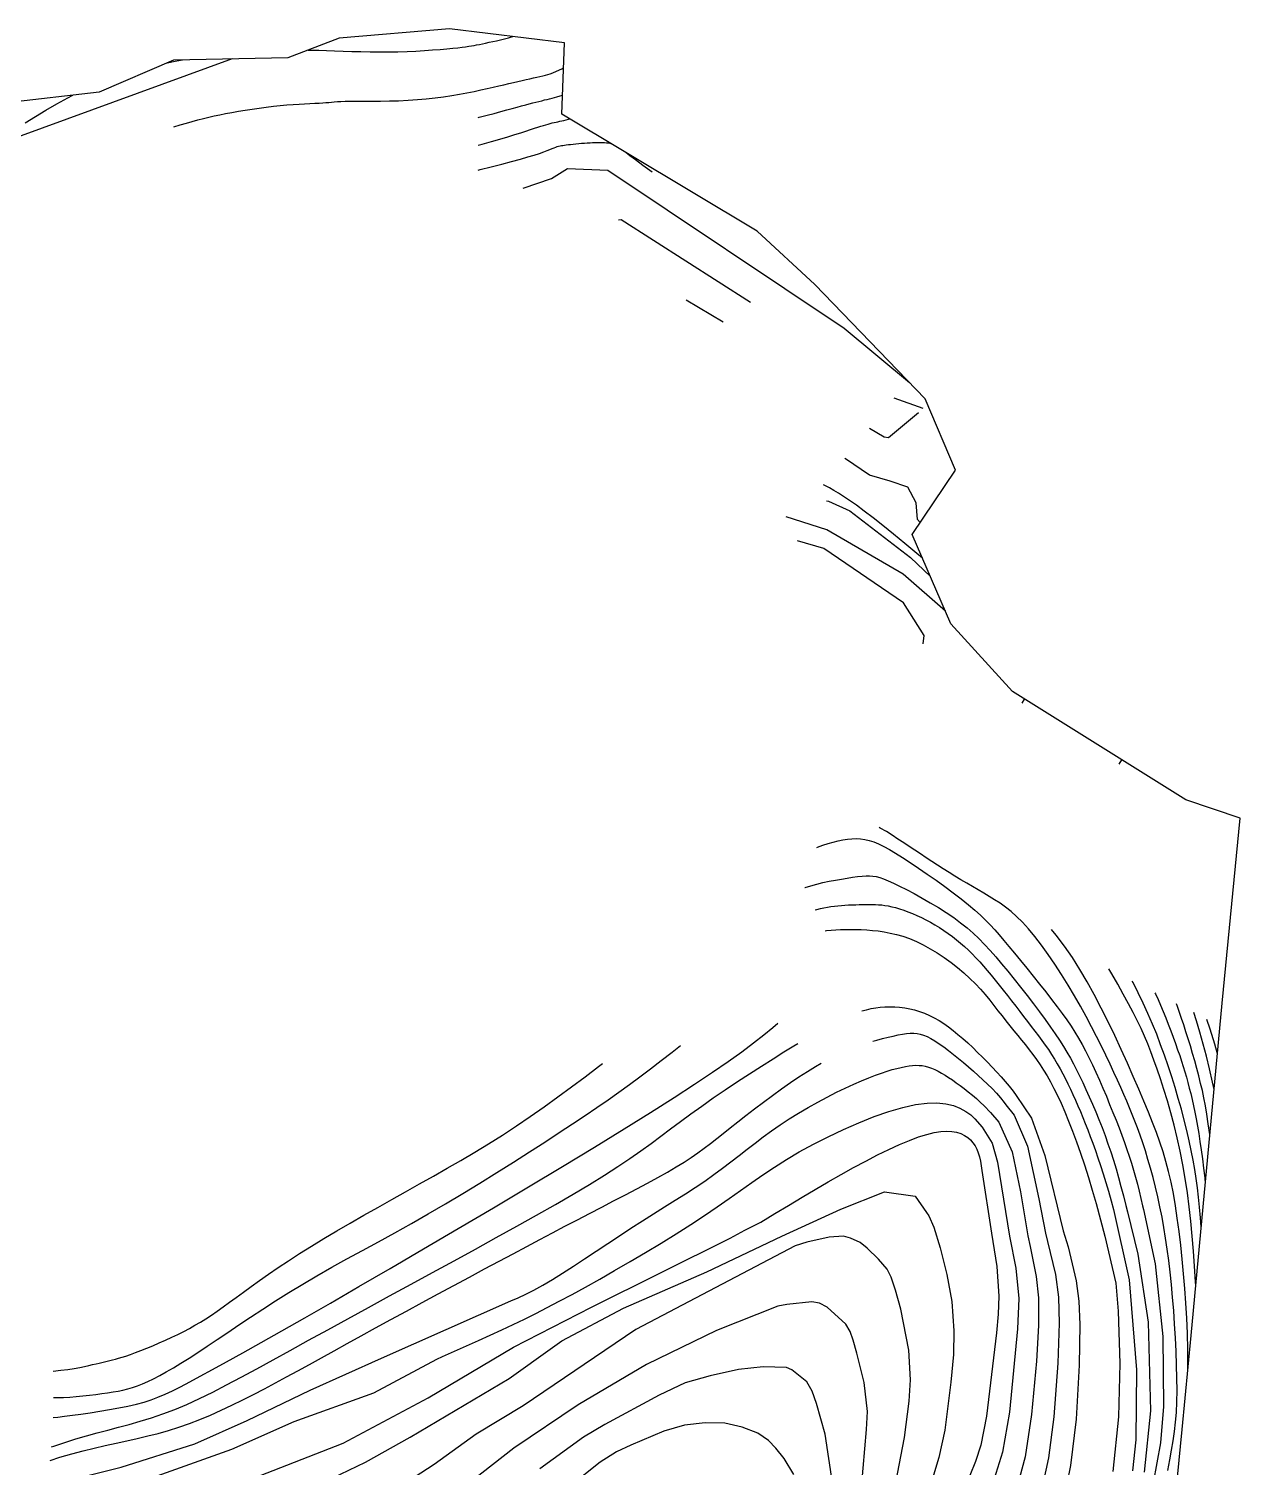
# Model space of a CAD drawing. Header units: metres. Extents: x -2219 to 435, y -3078 to 318.
# Drawn here: x 328.3 to 435.2, y 190.6 to 317.6 of the extents above; entities that cross this region are included whole.
import ezdxf

# ---------------------------------------------------------------- set-up
doc = ezdxf.new("R2010")
doc.units = ezdxf.units.M
for name, color, linetype in [('TERRAIN_BOUNDARY', 6, 'Continuous'), ('TERRAIN_CONTOUR_1M', 3, 'Continuous'), ('TERRAIN_CONTOUR_5M_SUPPLEMENT', 4, 'Continuous')]:
    doc.layers.add(name, color=color, linetype=linetype)

msp = doc.modelspace()

# ---------------------------------------------------------------- linework, layer by layer
at = {"layer": 'TERRAIN_BOUNDARY'}
msp.add_polyline3d([(426.33, 155.78, 0), (430.07, 193.94, 0), (430.85, 202.24, 0), (433.59, 231.57, 0), (433.59, 231.57, 0), (435.18, 247.9, 0), (430.37, 249.52, 0), (415.08, 259.07, 0), (409.63, 265.06, 0), (406.24, 272.94, 0), (410.05, 278.61, 0), (407.38, 284.91, 0), (397.65, 295.02, 0), (392.55, 299.72, 0), (375.31, 310.06, 0), (375.55, 316.36, 0), (365.4, 317.59, 0), (355.65, 316.77, 0), (351.14, 315.01, 0), (341.05, 314.82, 0), (334.47, 311.99, 0), (326.34, 311.06, 0)], dxfattribs=at)
at = {"layer": 'TERRAIN_CONTOUR_1M'}
for points in [[(352.91, 315.71, 19), (353.21, 315.7, 19), (353.86, 315.69, 19), (354.54, 315.67, 19), (355.26, 315.64, 19), (356.01, 315.61, 19), (356.79, 315.59, 19), (357.58, 315.57, 19), (358.39, 315.55, 19), (359.2, 315.54, 19), (360.03, 315.55, 19), (360.84, 315.56, 19), (361.65, 315.59, 19), (362.44, 315.62, 19), (363.2, 315.67, 19), (363.91, 315.72, 19), (364.57, 315.77, 19), (365.16, 315.82, 19), (365.69, 315.87, 19), (366.13, 315.91, 19), (366.5, 315.96, 19), (366.82, 316, 19), (367.09, 316.04, 19), (367.34, 316.08, 19), (367.57, 316.12, 19), (367.79, 316.17, 19), (368.03, 316.21, 19), (368.3, 316.27, 19), (368.58, 316.33, 19), (368.89, 316.39, 19), (369.21, 316.46, 19), (369.54, 316.53, 19), (369.89, 316.62, 19), (370.24, 316.7, 19), (370.6, 316.8, 19), (370.96, 316.9, 19), (370.99, 316.91, 19)], [(346.23, 314.92, 17), (302.42, 298.95, 17)], [(340.49, 314.58, 19), (341.18, 314.72, 19), (341.84, 314.84, 19)], [(341.06, 308.93, 21), (341.62, 309.1, 21), (342.18, 309.26, 21), (342.7, 309.41, 21), (343.2, 309.54, 21), (343.68, 309.67, 21), (344.15, 309.78, 21), (344.63, 309.89, 21), (345.12, 309.99, 21), (345.64, 310.1, 21), (346.19, 310.2, 21), (346.77, 310.3, 21), (347.37, 310.4, 21), (347.99, 310.5, 21), (348.61, 310.59, 21), (349.23, 310.68, 21), (349.85, 310.75, 21), (350.45, 310.81, 21), (351.03, 310.86, 21), (351.59, 310.91, 21), (352.12, 310.94, 21), (352.61, 310.97, 21), (353.08, 310.99, 21), (353.5, 311.01, 21), (353.88, 311.02, 21), (354.21, 311.04, 21), (354.49, 311.07, 21), (354.75, 311.09, 21), (354.99, 311.12, 21), (355.23, 311.14, 21), (355.5, 311.16, 21), (355.82, 311.18, 21), (356.19, 311.2, 21), (356.65, 311.21, 21), (357.2, 311.21, 21), (357.83, 311.21, 21), (358.54, 311.21, 21), (359.3, 311.21, 21), (360.09, 311.22, 21), (360.91, 311.24, 21), (361.74, 311.28, 21), (362.56, 311.33, 21), (363.35, 311.4, 21), (364.13, 311.48, 21), (364.88, 311.58, 21), (365.59, 311.69, 21), (366.28, 311.81, 21), (366.94, 311.94, 21), (367.57, 312.06, 21), (368.16, 312.19, 21), (368.72, 312.31, 21), (369.24, 312.43, 21), (369.74, 312.54, 21), (370.2, 312.65, 21), (370.63, 312.75, 21), (371.05, 312.85, 21), (371.43, 312.94, 21), (371.8, 313.03, 21), (372.15, 313.11, 21), (372.48, 313.18, 21), (372.8, 313.25, 21), (373.09, 313.32, 21), (373.37, 313.38, 21), (373.62, 313.44, 21), (373.86, 313.49, 21), (374.07, 313.55, 21), (374.27, 313.61, 21), (374.51, 313.69, 21), (374.84, 313.83, 21), (375.31, 314.06, 21), (375.46, 314.13, 21)], [(327.95, 309.28, 19), (328.85, 309.85, 19), (329.78, 310.41, 19), (330.73, 310.97, 19), (331.72, 311.5, 19), (332.15, 311.72, 19)], [(367.94, 309.76, 22), (368.02, 309.78, 22), (368.71, 309.96, 22), (369.35, 310.12, 22), (369.94, 310.28, 22), (370.46, 310.42, 22), (370.94, 310.55, 22), (371.37, 310.67, 22), (371.76, 310.78, 22), (372.12, 310.87, 22), (372.44, 310.96, 22), (372.75, 311.04, 22), (373.03, 311.11, 22), (373.29, 311.18, 22), (373.55, 311.24, 22), (373.78, 311.3, 22), (374.01, 311.35, 22), (374.23, 311.4, 22), (374.45, 311.46, 22), (374.66, 311.51, 22), (374.88, 311.57, 22), (375.16, 311.66, 22), (375.37, 311.74, 22)], [(367.94, 307.3, 23), (368.27, 307.4, 23), (369.09, 307.63, 23), (369.85, 307.85, 23), (370.54, 308.06, 23), (371.15, 308.25, 23), (371.68, 308.41, 23), (372.14, 308.56, 23), (372.54, 308.69, 23), (372.89, 308.8, 23), (373.19, 308.9, 23), (373.45, 308.98, 23), (373.69, 309.06, 23), (373.9, 309.12, 23), (374.1, 309.18, 23), (374.29, 309.23, 23), (374.46, 309.27, 23), (374.63, 309.31, 23), (374.8, 309.35, 23), (374.96, 309.38, 23), (375.13, 309.42, 23), (375.31, 309.46, 23), (375.5, 309.5, 23), (375.69, 309.55, 23), (375.9, 309.6, 23), (376.03, 309.63, 23)], [(367.94, 305.1, 24), (368.11, 305.15, 24), (369.08, 305.4, 24), (370.01, 305.64, 24), (370.88, 305.87, 24), (371.66, 306.08, 24), (372.32, 306.27, 24), (372.87, 306.44, 24), (373.33, 306.59, 24), (373.71, 306.72, 24), (374.01, 306.83, 24), (374.26, 306.93, 24), (374.46, 307.01, 24), (374.63, 307.07, 24), (374.78, 307.13, 24), (374.91, 307.18, 24), (375.03, 307.21, 24), (375.15, 307.25, 24), (375.27, 307.27, 24), (375.4, 307.29, 24), (375.54, 307.32, 24), (375.7, 307.34, 24), (375.89, 307.36, 24), (376.09, 307.38, 24), (376.32, 307.41, 24), (376.56, 307.43, 24), (376.8, 307.46, 24), (377.05, 307.48, 24), (377.3, 307.5, 24), (377.55, 307.52, 24), (377.8, 307.53, 24), (378.03, 307.55, 24), (378.26, 307.56, 24), (378.48, 307.56, 24), (378.69, 307.56, 24), (378.88, 307.56, 24), (379.07, 307.55, 24), (379.24, 307.53, 24), (379.41, 307.51, 24), (379.56, 307.49, 24), (379.63, 307.47, 24)], [(380.94, 306.68, 24), (380.95, 306.68, 24), (381.31, 306.4, 24), (381.8, 306.04, 24), (382.45, 305.56, 24), (383.29, 304.96, 24)], [(380.31, 300.72, 26), (380.54, 300.75, 26), (391.96, 293.45, 26)], [(386.28, 293.67, 27), (389.54, 291.73, 27)], [(404.62, 285.02, 26), (407.17, 284.1, 26)], [(402.45, 282.33, 27), (403.75, 281.55, 27), (404.15, 281.51, 27), (406.8, 283.71, 27)], [(406.95, 274, 28), (406.69, 274.27, 28), (406.59, 275.75, 28), (405.85, 277.13, 28), (404.29, 277.65, 28), (402.46, 278.18, 28), (400.34, 279.62, 28), (400.29, 279.67, 28)], [(407.14, 270.84, 29), (406.65, 271.26, 29), (405.57, 272.15, 29), (404.57, 272.98, 29), (403.63, 273.73, 29), (402.78, 274.41, 29), (402, 275.01, 29), (401.31, 275.52, 29), (400.71, 275.95, 29), (400.18, 276.3, 29), (399.72, 276.59, 29), (399.31, 276.84, 29), (398.94, 277.05, 29), (398.59, 277.24, 29), (398.4, 277.34, 29)], [(409.16, 266.16, 31), (405.45, 269.45, 31), (398.7, 273.35, 31), (395.11, 274.49, 31)], [(407.2, 263.28, 32), (407.3, 264.03, 32), (405.47, 266.92, 32), (398.42, 271.7, 32), (396.11, 272.38, 32)], [(415.93, 258.04, 31), (416.13, 258.41, 31)], [(397.82, 245.32, 41), (397.87, 245.34, 41), (398.36, 245.51, 41), (398.82, 245.66, 41), (399.27, 245.79, 41), (399.7, 245.9, 41), (400.12, 245.99, 41), (400.52, 246.06, 41), (400.91, 246.09, 41), (401.3, 246.1, 41), (401.68, 246.08, 41), (402.06, 246.03, 41), (402.44, 245.93, 41), (402.84, 245.8, 41), (403.26, 245.63, 41), (403.72, 245.41, 41), (404.22, 245.13, 41), (404.77, 244.81, 41), (405.38, 244.43, 41), (406.06, 243.98, 41), (406.8, 243.49, 41), (407.56, 242.97, 41), (408.34, 242.42, 41), (409.11, 241.86, 41), (409.86, 241.31, 41), (410.56, 240.77, 41), (411.2, 240.26, 41), (411.77, 239.78, 41), (412.26, 239.34, 41), (412.71, 238.91, 41), (413.12, 238.48, 41), (413.52, 238.04, 41), (413.92, 237.59, 41), (414.33, 237.1, 41), (414.77, 236.56, 41), (415.26, 235.97, 41), (415.79, 235.33, 41), (416.34, 234.65, 41), (416.9, 233.96, 41), (417.46, 233.26, 41), (418.02, 232.57, 41), (418.54, 231.9, 41), (419.04, 231.25, 41), (419.48, 230.65, 41), (419.89, 230.09, 41), (420.26, 229.54, 41), (420.6, 229.01, 41), (420.92, 228.48, 41), (421.23, 227.93, 41), (421.53, 227.37, 41), (421.83, 226.78, 41), (422.14, 226.14, 41), (422.45, 225.48, 41), (422.76, 224.78, 41), (423.06, 224.07, 41), (423.37, 223.35, 41), (423.66, 222.63, 41), (423.95, 221.92, 41), (424.23, 221.23, 41), (424.49, 220.56, 41), (424.73, 219.91, 41), (424.96, 219.28, 41), (425.18, 218.66, 41), (425.39, 218.05, 41), (425.58, 217.44, 41), (425.77, 216.83, 41), (425.94, 216.22, 41), (426.11, 215.59, 41), (426.27, 214.96, 41), (426.42, 214.33, 41), (426.56, 213.69, 41), (426.64, 213.36, 41), (427.69, 208.57, 41), (428.34, 202.14, 41), (428.4, 195.96, 41), (428.15, 192.77, 41), (426.86, 185.7, 41)], [(396.76, 241.77, 42), (396.78, 241.78, 42), (397.3, 241.94, 42), (397.82, 242.08, 42), (398.36, 242.21, 42), (398.91, 242.33, 42), (399.45, 242.44, 42), (399.98, 242.53, 42), (400.49, 242.61, 42), (400.97, 242.68, 42), (401.41, 242.74, 42), (401.81, 242.78, 42), (402.16, 242.8, 42), (402.47, 242.81, 42), (402.77, 242.79, 42), (403.06, 242.74, 42), (403.37, 242.66, 42), (403.71, 242.54, 42), (404.11, 242.38, 42), (404.57, 242.16, 42), (405.12, 241.9, 42), (405.73, 241.59, 42), (406.4, 241.24, 42), (407.1, 240.85, 42), (407.82, 240.44, 42), (408.54, 240.01, 42), (409.24, 239.57, 42), (409.9, 239.12, 42), (410.51, 238.67, 42), (411.07, 238.22, 42), (411.61, 237.75, 42), (412.11, 237.27, 42), (412.61, 236.76, 42), (413.1, 236.23, 42), (413.6, 235.66, 42), (414.12, 235.05, 42), (414.67, 234.39, 42), (415.23, 233.69, 42), (415.8, 232.98, 42), (416.37, 232.25, 42), (416.93, 231.52, 42), (417.47, 230.81, 42), (417.97, 230.12, 42), (418.44, 229.46, 42), (418.86, 228.86, 42), (419.24, 228.29, 42), (419.58, 227.75, 42), (419.89, 227.23, 42), (420.19, 226.72, 42), (420.46, 226.21, 42), (420.73, 225.69, 42), (421.01, 225.14, 42), (421.29, 224.56, 42), (421.57, 223.95, 42), (421.86, 223.31, 42), (422.15, 222.66, 42), (422.43, 221.98, 42), (422.71, 221.29, 42), (422.99, 220.59, 42), (423.26, 219.88, 42), (423.51, 219.16, 42), (423.75, 218.44, 42), (423.99, 217.7, 42), (424.22, 216.95, 42), (424.44, 216.18, 42), (424.66, 215.38, 42), (424.87, 214.56, 42), (425.09, 213.71, 42), (425.22, 213.14, 42), (426.15, 209.42, 42), (427.07, 203.42, 42), (427.25, 195.58, 42), (426.71, 190.16, 42)], [(397.68, 239.8, 43), (397.81, 239.84, 43), (398.13, 239.92, 43), (398.44, 239.99, 43), (398.75, 240.05, 43), (399.06, 240.1, 43), (399.37, 240.14, 43), (399.68, 240.17, 43), (399.99, 240.2, 43), (400.3, 240.22, 43), (400.62, 240.24, 43), (400.94, 240.25, 43), (401.25, 240.26, 43), (401.56, 240.27, 43), (401.86, 240.27, 43), (402.15, 240.28, 43), (402.44, 240.28, 43), (402.71, 240.28, 43), (402.99, 240.27, 43), (403.26, 240.26, 43), (403.54, 240.24, 43), (403.82, 240.2, 43), (404.12, 240.15, 43), (404.44, 240.08, 43), (404.77, 240, 43), (405.12, 239.9, 43), (405.49, 239.77, 43), (405.86, 239.63, 43), (406.25, 239.48, 43), (406.64, 239.31, 43), (407.04, 239.12, 43), (407.44, 238.92, 43), (407.84, 238.71, 43), (408.23, 238.48, 43), (408.63, 238.24, 43), (409.02, 237.98, 43), (409.4, 237.72, 43), (409.78, 237.44, 43), (410.14, 237.16, 43), (410.5, 236.86, 43), (410.85, 236.56, 43), (411.19, 236.24, 43), (411.53, 235.91, 43), (411.86, 235.57, 43), (412.19, 235.21, 43), (412.52, 234.84, 43), (412.86, 234.45, 43), (413.2, 234.04, 43), (413.55, 233.61, 43), (413.91, 233.16, 43), (414.27, 232.71, 43), (414.64, 232.24, 43), (415, 231.77, 43), (415.37, 231.3, 43), (415.72, 230.84, 43), (416.07, 230.39, 43), (416.41, 229.95, 43), (416.74, 229.52, 43), (417.06, 229.1, 43), (417.37, 228.69, 43), (417.67, 228.28, 43), (417.97, 227.87, 43), (418.25, 227.47, 43), (418.52, 227.05, 43), (418.78, 226.64, 43), (419.03, 226.21, 43), (419.28, 225.78, 43), (419.52, 225.34, 43), (419.75, 224.89, 43), (419.98, 224.44, 43), (420.2, 223.97, 43), (420.42, 223.5, 43), (420.64, 223.02, 43), (420.86, 222.52, 43), (421.08, 222.01, 43), (421.29, 221.49, 43), (421.51, 220.94, 43), (421.73, 220.38, 43), (421.95, 219.8, 43), (422.17, 219.2, 43), (422.4, 218.57, 43), (422.63, 217.91, 43), (422.86, 217.23, 43), (423.1, 216.51, 43), (423.33, 215.75, 43), (423.56, 214.96, 43), (423.8, 214.12, 43), (423.99, 213.36, 43), (425.37, 207.16, 43), (426.02, 199.19, 43), (425.98, 193.02, 43), (425.67, 190.29, 43)], [(398.54, 237.96, 44), (398.66, 237.98, 44), (399.07, 238.02, 44), (399.49, 238.05, 44), (399.91, 238.07, 44), (400.35, 238.08, 44), (400.8, 238.08, 44), (401.27, 238.08, 44), (401.74, 238.06, 44), (402.23, 238.03, 44), (402.73, 237.99, 44), (403.24, 237.94, 44), (403.76, 237.86, 44), (404.3, 237.76, 44), (404.85, 237.63, 44), (405.42, 237.47, 44), (406, 237.27, 44), (406.6, 237.02, 44), (407.21, 236.72, 44), (407.83, 236.38, 44), (408.45, 236.01, 44), (409.06, 235.6, 44), (409.66, 235.16, 44), (410.24, 234.71, 44), (410.8, 234.24, 44), (411.32, 233.76, 44), (411.81, 233.28, 44), (412.25, 232.8, 44), (412.67, 232.32, 44), (413.07, 231.84, 44), (413.44, 231.37, 44), (413.8, 230.9, 44), (414.16, 230.44, 44), (414.5, 230, 44), (414.85, 229.56, 44), (415.2, 229.14, 44), (415.55, 228.72, 44), (415.89, 228.3, 44), (416.23, 227.88, 44), (416.56, 227.46, 44), (416.89, 227.03, 44), (417.21, 226.59, 44), (417.53, 226.13, 44), (417.83, 225.66, 44), (418.14, 225.16, 44), (418.44, 224.62, 44), (418.74, 224.04, 44), (419.05, 223.41, 44), (419.37, 222.73, 44), (419.69, 221.98, 44), (420.03, 221.16, 44), (420.38, 220.28, 44), (420.73, 219.34, 44), (421.08, 218.34, 44), (421.43, 217.29, 44), (421.78, 216.19, 44), (422.13, 215.05, 44), (422.46, 213.87, 44), (423.23, 211.01, 44), (424.21, 206.85, 44), (424.41, 204.37, 44), (424.57, 199.75, 44), (424.44, 195.04, 44), (423.93, 190.24, 44)], [(430.55, 199.02, 39), (430.56, 199.55, 39), (430.56, 201, 39), (430.53, 202.4, 39), (430.47, 203.76, 39), (430.39, 205.09, 39), (430.29, 206.39, 39), (430.18, 207.68, 39), (430.07, 208.96, 39), (429.93, 210.2, 39), (429.79, 211.41, 39), (429.63, 212.58, 39), (429.46, 213.69, 39), (429.28, 214.76, 39), (429.08, 215.76, 39), (428.86, 216.7, 39), (428.63, 217.59, 39), (428.37, 218.45, 39), (428.09, 219.3, 39), (427.79, 220.15, 39), (427.45, 221.03, 39), (427.08, 221.95, 39), (426.67, 222.93, 39), (426.22, 223.99, 39), (425.73, 225.11, 39), (425.22, 226.28, 39), (424.68, 227.49, 39), (424.11, 228.71, 39), (423.52, 229.93, 39), (422.92, 231.14, 39), (422.3, 232.32, 39), (421.67, 233.45, 39), (421.03, 234.54, 39), (420.37, 235.59, 39), (419.68, 236.6, 39), (418.95, 237.56, 39), (418.53, 238.06, 39)], [(431.26, 206.61, 38), (431.24, 206.98, 38), (431.15, 208.35, 38), (431.05, 209.69, 38), (430.94, 211.01, 38), (430.82, 212.31, 38), (430.68, 213.58, 38), (430.52, 214.84, 38), (430.33, 216.08, 38), (430.12, 217.3, 38), (429.88, 218.49, 38), (429.62, 219.67, 38), (429.34, 220.8, 38), (429.05, 221.9, 38), (428.75, 222.95, 38), (428.44, 223.95, 38), (428.15, 224.88, 38), (427.85, 225.75, 38), (427.57, 226.55, 38), (427.3, 227.28, 38), (427.02, 227.98, 38), (426.74, 228.66, 38), (426.43, 229.34, 38), (426.1, 230.03, 38), (425.73, 230.75, 38), (425.32, 231.52, 38), (424.86, 232.36, 38), (424.37, 233.24, 38), (423.84, 234.16, 38), (423.59, 234.59, 38)], [(431.75, 211.83, 37), (431.68, 212.61, 37), (431.59, 213.55, 37), (431.5, 214.43, 37), (431.4, 215.27, 37), (431.29, 216.09, 37), (431.17, 216.9, 37), (431.02, 217.71, 37), (430.86, 218.55, 37), (430.67, 219.42, 37), (430.47, 220.32, 37), (430.24, 221.25, 37), (429.99, 222.2, 37), (429.72, 223.15, 37), (429.44, 224.12, 37), (429.14, 225.08, 37), (428.83, 226.03, 37), (428.5, 226.97, 37), (428.16, 227.9, 37), (427.81, 228.82, 37), (427.43, 229.73, 37), (427.04, 230.65, 37), (426.62, 231.56, 37), (426.19, 232.48, 37), (425.72, 233.4, 37), (425.66, 233.52, 37)], [(427.66, 232.49, 36), (427.71, 232.39, 36), (427.93, 231.9, 36), (428.16, 231.39, 36), (428.38, 230.84, 36), (428.61, 230.28, 36), (428.83, 229.71, 36), (429.05, 229.13, 36), (429.27, 228.56, 36), (429.47, 228, 36), (429.66, 227.46, 36), (429.84, 226.95, 36), (430, 226.45, 36), (430.16, 225.97, 36), (430.3, 225.5, 36), (430.43, 225.04, 36), (430.56, 224.56, 36), (430.69, 224.08, 36), (430.81, 223.59, 36), (430.93, 223.07, 36), (431.05, 222.52, 36), (431.17, 221.95, 36), (431.29, 221.35, 36), (431.4, 220.72, 36), (431.52, 220.06, 36), (431.63, 219.35, 36), (431.74, 218.61, 36), (431.84, 217.83, 36), (431.95, 217, 36), (432.05, 216.15, 36), (432.1, 215.66, 36)], [(401.8, 230.88, 46), (402.19, 230.99, 46), (402.61, 231.09, 46), (403.01, 231.16, 46), (403.42, 231.22, 46), (403.83, 231.25, 46), (404.26, 231.25, 46), (404.69, 231.24, 46), (405.12, 231.21, 46), (405.57, 231.15, 46), (406.01, 231.07, 46), (406.45, 230.97, 46), (406.89, 230.84, 46), (407.33, 230.68, 46), (407.76, 230.49, 46), (408.18, 230.28, 46), (408.6, 230.04, 46), (409.01, 229.77, 46), (409.43, 229.47, 46), (409.85, 229.16, 46), (410.27, 228.81, 46), (410.7, 228.45, 46), (411.13, 228.06, 46), (411.57, 227.65, 46), (412.01, 227.22, 46), (412.44, 226.79, 46), (412.87, 226.35, 46), (413.29, 225.92, 46), (413.69, 225.48, 46), (414.08, 225.06, 46), (414.45, 224.64, 46), (414.79, 224.23, 46), (415.13, 223.81, 46), (415.41, 223.43, 46), (416.75, 221.41, 46), (417.94, 218.11, 46), (419.57, 211.47, 46), (419.99, 210.07, 46), (420.71, 207.07, 46), (420.94, 205.26, 46), (421.02, 203.21, 46), (420.98, 199.6, 46), (420.69, 194.84, 46), (420.2, 190.76, 46), (419.55, 187.58, 46)], [(432.88, 223.95, 34), (432.74, 224.6, 34), (432.48, 225.77, 34), (432.2, 226.88, 34), (431.92, 227.96, 34), (431.62, 229, 34), (431.31, 230.02, 34), (431.08, 230.74, 34)], [(433.18, 227.11, 33), (432.93, 227.94, 33), (432.52, 229.28, 33), (432.25, 230.13, 33)], [(402.77, 228.21, 47), (403.11, 228.31, 47), (403.62, 228.45, 47), (404.1, 228.57, 47), (404.56, 228.67, 47), (404.99, 228.76, 47), (405.38, 228.82, 47), (405.73, 228.88, 47), (406.06, 228.91, 47), (406.37, 228.91, 47), (406.66, 228.89, 47), (406.95, 228.84, 47), (407.24, 228.75, 47), (407.55, 228.63, 47), (407.88, 228.46, 47), (408.23, 228.25, 47), (408.61, 227.99, 47), (409.02, 227.71, 47), (409.44, 227.39, 47), (409.87, 227.05, 47), (410.31, 226.69, 47), (410.75, 226.32, 47), (411.19, 225.95, 47), (411.63, 225.57, 47), (412.06, 225.19, 47), (412.48, 224.81, 47), (412.89, 224.43, 47), (413.29, 224.03, 47), (413.66, 223.63, 47), (414.02, 223.22, 47), (414.35, 222.79, 47), (414.5, 222.59, 47), (415.22, 221.68, 47), (416.41, 218.95, 47), (417.41, 214.31, 47), (417.99, 211.27, 47), (418.17, 210.53, 47), (418.87, 207.63, 47), (419.15, 205.61, 47), (419.21, 203.32, 47), (419.08, 199.78, 47), (418.73, 195.05, 47), (418.26, 191.44, 47), (417.8, 189.24, 47)], [(330.26, 192.39, 46), (330.48, 192.47, 46), (331.45, 192.79, 46), (332.41, 193.1, 46), (333.35, 193.38, 46), (334.29, 193.63, 46), (335.23, 193.88, 46), (336.17, 194.13, 46), (337.13, 194.38, 46), (338.1, 194.66, 46), (339.09, 194.96, 46), (340.1, 195.31, 46), (341.15, 195.7, 46), (342.22, 196.15, 46), (343.34, 196.67, 46), (344.51, 197.24, 46), (345.73, 197.87, 46), (347.02, 198.55, 46), (348.38, 199.29, 46), (349.82, 200.08, 46), (351.34, 200.92, 46), (352.96, 201.81, 46), (354.66, 202.74, 46), (356.43, 203.71, 46), (358.25, 204.7, 46), (360.11, 205.72, 46), (362, 206.75, 46), (363.9, 207.79, 46), (365.8, 208.83, 46), (367.68, 209.86, 46), (369.53, 210.88, 46), (371.34, 211.88, 46), (373.08, 212.85, 46), (374.74, 213.79, 46), (376.3, 214.7, 46), (377.75, 215.56, 46), (379.07, 216.38, 46), (380.25, 217.14, 46), (381.31, 217.85, 46), (382.28, 218.54, 46), (383.19, 219.19, 46), (384.05, 219.84, 46), (384.91, 220.48, 46), (385.77, 221.13, 46), (386.69, 221.8, 46), (387.66, 222.49, 46), (388.68, 223.2, 46), (389.74, 223.92, 46), (390.81, 224.64, 46), (391.88, 225.34, 46), (392.93, 226.02, 46), (393.95, 226.66, 46), (394.9, 227.26, 46), (395.79, 227.81, 46), (396.13, 228.01, 46)], [(330.46, 196.76, 44), (330.79, 196.76, 44), (331.33, 196.77, 44), (331.88, 196.8, 44), (332.46, 196.85, 44), (333.03, 196.9, 44), (333.61, 196.96, 44), (334.17, 197.03, 44), (334.71, 197.1, 44), (335.22, 197.18, 44), (335.7, 197.25, 44), (336.15, 197.33, 44), (336.58, 197.42, 44), (337, 197.53, 44), (337.42, 197.65, 44), (337.85, 197.79, 44), (338.29, 197.96, 44), (338.77, 198.17, 44), (339.27, 198.41, 44), (339.82, 198.7, 44), (340.4, 199.02, 44), (341.03, 199.38, 44), (341.7, 199.79, 44), (342.43, 200.24, 44), (343.2, 200.74, 44), (344.02, 201.28, 44), (344.9, 201.87, 44), (345.83, 202.5, 44), (346.81, 203.16, 44), (347.84, 203.86, 44), (348.92, 204.57, 44), (350.05, 205.3, 44), (351.23, 206.03, 44), (352.44, 206.77, 44), (353.7, 207.51, 44), (355, 208.25, 44), (356.34, 208.99, 44), (357.72, 209.74, 44), (359.13, 210.51, 44), (360.56, 211.3, 44), (362.03, 212.12, 44), (363.52, 212.97, 44), (365.04, 213.85, 44), (366.56, 214.76, 44), (368.08, 215.69, 44), (369.58, 216.62, 44), (371.04, 217.54, 44), (372.46, 218.44, 44), (373.81, 219.31, 44), (375.08, 220.14, 44), (376.26, 220.91, 44), (377.36, 221.65, 44), (378.4, 222.35, 44), (379.39, 223.04, 44), (380.34, 223.71, 44), (381.27, 224.38, 44), (382.2, 225.06, 44), (383.13, 225.77, 44), (384.08, 226.5, 44), (385.04, 227.25, 44), (385.78, 227.84, 44)], [(329.87, 188.95, 48), (336.42, 190.61, 48), (342.91, 192.68, 48), (347.53, 194.74, 48), (353.11, 197.4, 48), (359.41, 200.24, 48), (370.82, 205.28, 48), (371.45, 205.55, 48), (372.13, 205.87, 48), (372.85, 206.24, 48), (373.63, 206.67, 48), (374.48, 207.18, 48), (375.38, 207.74, 48), (376.33, 208.35, 48), (377.32, 209, 48), (378.33, 209.67, 48), (379.36, 210.36, 48), (380.39, 211.04, 48), (381.41, 211.71, 48), (382.42, 212.35, 48), (383.4, 212.97, 48), (384.37, 213.58, 48), (385.31, 214.17, 48), (386.22, 214.74, 48), (387.09, 215.31, 48), (387.94, 215.87, 48), (388.74, 216.43, 48), (389.5, 216.99, 48), (390.24, 217.55, 48), (390.95, 218.11, 48), (391.66, 218.67, 48), (392.36, 219.22, 48), (393.07, 219.77, 48), (393.81, 220.31, 48), (394.57, 220.84, 48), (395.37, 221.36, 48), (396.2, 221.87, 48), (397.04, 222.37, 48), (397.89, 222.84, 48), (398.73, 223.28, 48), (399.55, 223.7, 48), (400.33, 224.08, 48), (401.08, 224.42, 48), (401.76, 224.72, 48), (402.4, 224.98, 48), (402.98, 225.21, 48), (403.52, 225.4, 48), (404.01, 225.56, 48), (404.47, 225.7, 48), (404.89, 225.81, 48), (405.27, 225.9, 48), (405.63, 225.98, 48), (405.96, 226.03, 48), (406.27, 226.07, 48), (406.56, 226.09, 48), (406.84, 226.08, 48), (407.12, 226.06, 48), (407.39, 226.01, 48), (407.66, 225.93, 48), (407.94, 225.83, 48), (408.23, 225.71, 48), (408.52, 225.57, 48), (408.82, 225.4, 48), (409.13, 225.21, 48), (409.45, 225.01, 48), (409.78, 224.79, 48), (410.12, 224.55, 48), (410.47, 224.3, 48), (410.82, 224.03, 48), (411.18, 223.75, 48), (411.54, 223.46, 48), (411.9, 223.16, 48), (412.24, 222.84, 48), (412.57, 222.51, 48), (413.15, 221.93, 48), (413.87, 221.06, 48), (415.06, 218.45, 48), (415.79, 214.92, 48), (416.45, 211.04, 48), (416.64, 210.1, 48), (417.18, 207.44, 48), (417.39, 205.55, 48), (417.38, 203.12, 48), (417.19, 199.96, 48), (416.77, 195.26, 48), (416.21, 191.53, 48), (415.51, 188.91, 48)], [(330.15, 191.21, 47), (331.02, 191.48, 47), (332.06, 191.78, 47), (333.07, 192.05, 47), (334.05, 192.3, 47), (335.02, 192.52, 47), (335.97, 192.74, 47), (336.91, 192.94, 47), (337.84, 193.15, 47), (338.76, 193.36, 47), (339.68, 193.59, 47), (340.6, 193.85, 47), (341.52, 194.14, 47), (342.44, 194.46, 47), (343.37, 194.82, 47), (344.31, 195.21, 47), (345.25, 195.63, 47), (346.2, 196.08, 47), (347.15, 196.54, 47), (348.11, 197.03, 47), (349.07, 197.53, 47), (350.04, 198.04, 47), (351.02, 198.57, 47), (352.01, 199.12, 47), (353.04, 199.68, 47), (354.1, 200.27, 47), (355.21, 200.88, 47), (356.37, 201.52, 47), (357.59, 202.19, 47), (358.88, 202.9, 47), (360.22, 203.63, 47), (361.59, 204.38, 47), (362.99, 205.14, 47), (364.4, 205.9, 47), (365.79, 206.65, 47), (367.17, 207.39, 47), (368.5, 208.11, 47), (369.78, 208.79, 47), (371.01, 209.45, 47), (372.21, 210.08, 47), (373.36, 210.7, 47), (374.49, 211.29, 47), (375.59, 211.87, 47), (376.68, 212.44, 47), (377.76, 213, 47), (378.83, 213.56, 47), (379.88, 214.11, 47), (380.92, 214.65, 47), (381.92, 215.17, 47), (382.88, 215.68, 47), (383.78, 216.18, 47), (384.63, 216.66, 47), (385.4, 217.11, 47), (386.1, 217.54, 47), (386.73, 217.95, 47), (387.32, 218.36, 47), (387.88, 218.76, 47), (388.43, 219.18, 47), (388.98, 219.61, 47), (389.56, 220.07, 47), (390.17, 220.56, 47), (390.85, 221.1, 47), (391.56, 221.66, 47), (392.32, 222.25, 47), (393.1, 222.84, 47), (393.89, 223.43, 47), (394.69, 224.01, 47), (395.48, 224.56, 47), (396.24, 225.07, 47), (396.98, 225.54, 47), (397.69, 225.97, 47), (398.21, 226.26, 47)], [(330.43, 199.07, 43), (330.43, 199.08, 43), (331.1, 199.16, 43), (331.71, 199.24, 43), (332.27, 199.33, 43), (332.76, 199.41, 43), (333.19, 199.5, 43), (333.57, 199.58, 43), (333.9, 199.66, 43), (334.2, 199.73, 43), (334.47, 199.8, 43), (334.72, 199.86, 43), (334.95, 199.92, 43), (335.18, 199.98, 43), (335.41, 200.03, 43), (335.65, 200.09, 43), (335.91, 200.15, 43), (336.19, 200.23, 43), (336.5, 200.32, 43), (336.84, 200.42, 43), (337.24, 200.56, 43), (337.68, 200.72, 43), (338.16, 200.9, 43), (338.68, 201.11, 43), (339.22, 201.33, 43), (339.78, 201.57, 43), (340.34, 201.82, 43), (340.89, 202.07, 43), (341.43, 202.33, 43), (341.95, 202.59, 43), (342.44, 202.85, 43), (342.93, 203.13, 43), (343.41, 203.41, 43), (343.89, 203.71, 43), (344.38, 204.03, 43), (344.89, 204.38, 43), (345.42, 204.75, 43), (345.98, 205.16, 43), (346.58, 205.59, 43), (347.21, 206.06, 43), (347.89, 206.56, 43), (348.63, 207.08, 43), (349.42, 207.64, 43), (350.27, 208.22, 43), (351.18, 208.83, 43), (352.17, 209.46, 43), (353.22, 210.11, 43), (354.32, 210.78, 43), (355.46, 211.46, 43), (356.64, 212.15, 43), (357.85, 212.84, 43), (359.07, 213.54, 43), (360.3, 214.23, 43), (361.52, 214.92, 43), (362.75, 215.61, 43), (363.97, 216.29, 43), (365.19, 216.99, 43), (366.41, 217.69, 43), (367.63, 218.42, 43), (368.85, 219.16, 43), (370.07, 219.93, 43), (371.3, 220.74, 43), (372.52, 221.56, 43), (373.74, 222.42, 43), (374.95, 223.29, 43), (376.16, 224.17, 43), (377.36, 225.07, 43), (378.54, 225.98, 43), (378.9, 226.25, 43)], [(338.36, 189.41, 49), (346.2, 192.19, 49), (351.69, 194.64, 49), (358.72, 197.17, 49), (364.29, 200.15, 49), (364.79, 200.39, 49), (365.83, 200.86, 49), (366.89, 201.33, 49), (367.96, 201.8, 49), (369, 202.26, 49), (370.02, 202.73, 49), (371.02, 203.19, 49), (372.01, 203.67, 49), (373.01, 204.17, 49), (374.03, 204.69, 49), (375.09, 205.25, 49), (376.21, 205.86, 49), (377.39, 206.51, 49), (378.65, 207.21, 49), (379.97, 207.96, 49), (381.33, 208.75, 49), (382.7, 209.56, 49), (384.07, 210.38, 49), (385.41, 211.21, 49), (386.69, 212.03, 49), (387.91, 212.82, 49), (389.03, 213.58, 49), (390.08, 214.32, 49), (391.09, 215.04, 49), (392.07, 215.74, 49), (393.06, 216.42, 49), (394.07, 217.1, 49), (395.13, 217.77, 49), (396.27, 218.44, 49), (397.51, 219.12, 49), (398.81, 219.78, 49), (400.16, 220.42, 49), (401.52, 221.01, 49), (402.87, 221.55, 49), (404.17, 222, 49), (405.4, 222.37, 49), (406.53, 222.62, 49), (407.54, 222.75, 49), (408.42, 222.77, 49), (409.19, 222.69, 49), (409.87, 222.53, 49), (410.45, 222.3, 49), (410.96, 222.02, 49), (411.4, 221.7, 49), (411.77, 221.36, 49), (412.4, 220.62, 49), (413.3, 219.21, 49), (413.76, 217.54, 49), (414.63, 212.08, 49), (414.82, 211.01, 49), (415.37, 208.17, 49), (415.63, 205.5, 49), (415.53, 202.83, 49), (414.81, 195.47, 49), (414.21, 191.92, 49), (413.48, 189.57, 49)], [(355.04, 189.63, 51), (357.98, 191.04, 51), (361.93, 193.27, 51), (370.67, 198.45, 51), (374.48, 201.16, 51), (375.3, 201.77, 51), (380.75, 204.63, 51), (388.12, 207.86, 51), (394.72, 211, 51), (399.94, 213.38, 51), (403.78, 214.91, 51), (406.48, 214.54, 51), (407.5, 213.1, 51), (407.7, 212.81, 51), (408.14, 211.8, 51), (408.71, 209.96, 51), (409.28, 207.61, 51), (409.72, 205.22, 51), (409.92, 202.64, 51), (409.88, 200.54, 51), (409.65, 198.1, 51), (409.1, 193.87, 51), (408.57, 191.46, 51), (407.63, 188.35, 51)], [(404.8, 189.24, 52), (405.56, 193.24, 52), (405.96, 196.43, 52), (406.07, 198.33, 52), (405.93, 200.94, 52), (405.22, 204.55, 52), (404.77, 206.24, 52), (404.38, 207.39, 52), (404.02, 208.08, 52), (403.26, 208.97, 52), (402.25, 209.93, 52), (401.63, 210.44, 52), (400.79, 210.83, 52), (400.17, 211, 52), (398.91, 210.92, 52), (396.92, 210.48, 52), (395.91, 210.15, 52), (381.83, 202.77, 52), (371.91, 196.03, 52), (367.75, 193.52, 52), (364.04, 190.85, 52), (360.01, 188.22, 52)], [(401.6, 187.1, 53), (402.19, 193.93, 53), (402.3, 195.52, 53), (401.99, 198.09, 53), (401.34, 200.68, 53), (401.03, 201.82, 53), (400.77, 202.59, 53), (400.38, 203.23, 53), (398.73, 204.74, 53), (398.06, 205.09, 53), (397.38, 205.21, 53), (395.18, 204.98, 53), (394.37, 204.81, 53), (388.97, 202.67, 53), (382.78, 199.68, 53), (376.74, 196.11, 53), (371.06, 192.29, 53), (365.69, 188.07, 53)], [(399.2, 189.23, 54), (398.56, 193.52, 54), (397.79, 196.24, 54), (397.39, 197.31, 54), (396.93, 198.13, 54), (395.61, 199.21, 54), (395.13, 199.4, 54), (393.08, 199.48, 54), (390.89, 199.23, 54), (388.41, 198.67, 54), (386.21, 198.04, 54), (383.89, 196.97, 54), (379.1, 194.37, 54), (377.21, 193.27, 54), (373.38, 190.46, 54)]]:
    msp.add_polyline3d(points, dxfattribs=at)
at = {"layer": 'TERRAIN_CONTOUR_5M_SUPPLEMENT'}
for points in [[(371.9, 303.52, 25), (374.39, 304.36, 25), (375.81, 305.24, 25), (379.37, 305.11, 25), (400.22, 291.17, 25), (405.98, 286.36, 25), (405.99, 286.36, 25)], [(398.67, 275.91, 30), (398.85, 275.87, 30), (400.72, 275.03, 30), (406.09, 270.9, 30), (407.84, 269.23, 30)], [(424.7, 253.06, 30), (424.48, 252.66, 30)], [(428.78, 190.31, 40), (428.97, 191.25, 40), (429.13, 192.11, 40), (429.27, 192.94, 40), (429.39, 193.75, 40), (429.48, 194.57, 40), (429.55, 195.44, 40), (429.59, 196.37, 40), (429.61, 197.38, 40), (429.6, 198.47, 40), (429.57, 199.62, 40), (429.53, 200.81, 40), (429.47, 202.02, 40), (429.39, 203.23, 40), (429.31, 204.43, 40), (429.21, 205.6, 40), (429.11, 206.73, 40), (428.99, 207.81, 40), (428.87, 208.85, 40), (428.74, 209.86, 40), (428.6, 210.83, 40), (428.44, 211.77, 40), (428.28, 212.69, 40), (428.1, 213.59, 40), (427.9, 214.48, 40), (427.7, 215.34, 40), (427.49, 216.18, 40), (427.26, 216.99, 40), (427.04, 217.77, 40), (426.81, 218.52, 40), (426.58, 219.24, 40), (426.35, 219.92, 40), (426.12, 220.55, 40), (425.89, 221.16, 40), (425.66, 221.75, 40), (425.42, 222.33, 40), (425.18, 222.91, 40), (424.92, 223.5, 40), (424.64, 224.12, 40), (424.35, 224.77, 40), (424.03, 225.46, 40), (423.69, 226.19, 40), (423.32, 226.97, 40), (422.93, 227.78, 40), (422.51, 228.62, 40), (422.07, 229.48, 40), (421.59, 230.38, 40), (421.08, 231.29, 40), (420.55, 232.23, 40), (419.99, 233.17, 40), (419.41, 234.1, 40), (418.82, 235, 40), (418.23, 235.87, 40), (417.64, 236.69, 40), (417.06, 237.45, 40), (416.51, 238.12, 40), (415.97, 238.71, 40), (415.45, 239.22, 40), (414.96, 239.66, 40), (414.47, 240.04, 40), (413.99, 240.39, 40), (413.51, 240.7, 40), (413.03, 240.99, 40), (412.55, 241.28, 40), (412.05, 241.57, 40), (411.55, 241.86, 40), (411.04, 242.16, 40), (410.53, 242.47, 40), (410.01, 242.78, 40), (409.49, 243.1, 40), (408.98, 243.42, 40), (408.47, 243.74, 40), (407.96, 244.07, 40), (407.46, 244.4, 40), (406.97, 244.74, 40), (406.47, 245.07, 40), (405.97, 245.4, 40), (405.48, 245.73, 40), (404.97, 246.06, 40), (404.46, 246.39, 40), (403.95, 246.71, 40), (403.42, 247.02, 40), (403.32, 247.07, 40)], [(432.5, 219.89, 35), (432.49, 219.97, 35), (432.36, 220.92, 35), (432.24, 221.76, 35), (432.11, 222.51, 35), (431.98, 223.2, 35), (431.84, 223.85, 35), (431.69, 224.49, 35), (431.53, 225.14, 35), (431.36, 225.8, 35), (431.17, 226.47, 35), (430.98, 227.13, 35), (430.78, 227.79, 35), (430.59, 228.43, 35), (430.39, 229.05, 35), (430.2, 229.65, 35), (430.01, 230.21, 35), (429.83, 230.75, 35), (429.66, 231.27, 35), (429.57, 231.51, 35)], [(330.42, 194.99, 45), (330.82, 195.03, 45), (331.42, 195.1, 45), (332.11, 195.19, 45), (332.87, 195.29, 45), (333.69, 195.41, 45), (334.53, 195.54, 45), (335.38, 195.69, 45), (336.22, 195.84, 45), (337.02, 196, 45), (337.76, 196.17, 45), (338.44, 196.35, 45), (339.07, 196.55, 45), (339.67, 196.78, 45), (340.29, 197.04, 45), (340.94, 197.34, 45), (341.66, 197.71, 45), (342.47, 198.14, 45), (343.4, 198.64, 45), (344.49, 199.23, 45), (345.73, 199.92, 45), (347.16, 200.71, 45), (348.77, 201.62, 45), (350.59, 202.64, 45), (352.62, 203.8, 45), (354.89, 205.1, 45), (357.4, 206.55, 45), (360.15, 208.15, 45), (363.1, 209.87, 45), (366.16, 211.67, 45), (369.27, 213.51, 45), (372.36, 215.35, 45), (375.36, 217.15, 45), (378.2, 218.87, 45), (380.82, 220.47, 45), (383.15, 221.93, 45), (385.22, 223.24, 45), (387.03, 224.41, 45), (388.61, 225.47, 45), (390, 226.42, 45), (391.2, 227.28, 45), (392.24, 228.06, 45), (393.15, 228.77, 45), (393.94, 229.42, 45), (394.36, 229.79, 45)], [(347.42, 189.36, 50), (356.02, 192.74, 50), (363.51, 196.74, 50), (371.05, 201.2, 50), (377.92, 204.73, 50), (390.16, 210.82, 50), (391.46, 211.54, 50), (392.86, 212.25, 50), (394.1, 212.99, 50), (395.32, 213.72, 50), (396.51, 214.43, 50), (397.67, 215.12, 50), (398.82, 215.79, 50), (399.95, 216.43, 50), (401.06, 217.05, 50), (402.14, 217.63, 50), (403.18, 218.17, 50), (404.17, 218.66, 50), (405.11, 219.09, 50), (405.99, 219.46, 50), (406.79, 219.76, 50), (407.52, 219.98, 50), (408.17, 220.14, 50), (408.76, 220.23, 50), (409.28, 220.26, 50), (409.74, 220.24, 50), (410.15, 220.17, 50), (410.52, 220.06, 50), (410.84, 219.9, 50), (411.13, 219.72, 50), (411.37, 219.5, 50), (411.59, 219.25, 50), (411.78, 218.98, 50), (411.93, 218.68, 50), (412.06, 218.35, 50), (412.17, 218, 50), (412.25, 217.62, 50), (412.37, 216.8, 50), (413.24, 211.27, 50), (413.71, 208.32, 50), (413.88, 205.71, 50), (413.83, 204.11, 50), (413.66, 202.48, 50), (412.8, 195.11, 50), (412.29, 192.54, 50), (411.82, 191.12, 50), (410.82, 188.65, 50)], [(395.79, 189.96, 55), (394.93, 191.36, 55), (394.21, 192.3, 55), (393.56, 192.97, 55), (392.6, 193.6, 55), (391.24, 194.13, 55), (389.71, 194.48, 55), (387.97, 194.53, 55), (386.14, 194.33, 55), (384.31, 193.79, 55), (381.4, 192.56, 55), (380.14, 191.96, 55), (378.69, 191.05, 55), (375.97, 188.88, 55)]]:
    msp.add_polyline3d(points, dxfattribs=at)

doc.saveas('drawing.dxf')
